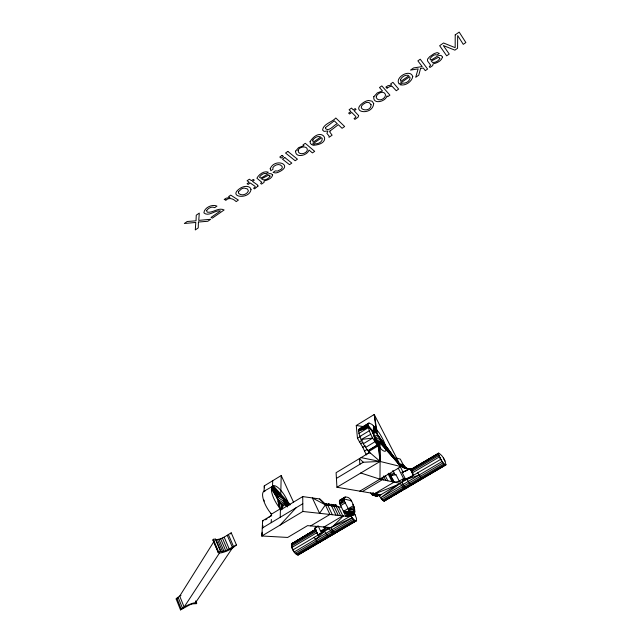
<?xml version="1.0" encoding="UTF-8"?>
<svg xmlns="http://www.w3.org/2000/svg" width="642" height="642" viewBox="0 0 642 642"><rect width="100%" height="100%" fill="white"/><g stroke="black" fill="none" stroke-linecap="round" stroke-linejoin="round"><path stroke-width="0.96" d="M369.656 452.714C364.479 446.447 359.777 439.144 358.541 430.983L368.131 426.713C373.7 430.975 374.222 439.16 380.08 443.02L380.858 442.571C380.337 438.165 377.632 433.743 374.029 431.175L373.235 431.584L373.219 432.371L375.594 442.45M374.085 426.344L374.029 431.175L372.4 432.235M354.143 512.798L356.47 518.271L356.35 520.871L354.224 520.084L352.273 517.813L330.879 527.58L307.566 525.629L287.68 537.442L261.872 535.99L262.273 528.053L280.225 517.283L280.426 508.737L271.534 514.082L269.8 512.051A15.713 5.666 60.1 0 1 263.702 491.419L273.829 485.609A15.753 5.537 60 0 1 280.177 489.613L282.536 492.438A15.753 5.537 60 0 1 288.29 502.846L289.069 505.358C282.592 499.805 278.877 491.973 272.746 485.978M280.763 494.292L281.204 475.537L264.279 485.882L264.006 491.764M272.513 486.572L272.722 480.722M271.221 522.668L271.333 519.474M373.516 431.175L373.732 426.007M262.273 528.053L262.618 520.782L271.478 515.446L268.549 517.629M373.572 425.847L373.235 431.584L367.898 425.229L358.541 430.983L358.814 429.378L359.689 428.687L368.981 423.014L372.183 424.522L378.989 432.604A16.331 4.093 58.9 0 1 384.654 443.277L386.123 448.798L385.954 450.475A16.331 4.093 58.9 0 1 382.006 449.898C375.233 442.9 368.275 433.743 368.139 423.68L368.981 423.014M370.651 492.904L372.817 495.303L377.279 496.106L374.567 495.504L374.671 493.706M335.06 532.186L334.659 533.638L297.864 555.033C293.843 553.316 291.235 548.236 291.484 543.951L315.31 529.498M344.096 497.959L340.035 499.998L339.329 501.683L340.003 504.235L345.781 516.208C354.272 511.995 343.261 504.01 344.096 497.959L344.61 497.269C350.676 495.568 352.747 503.625 354.352 507.934L354.199 508.833L348.462 509.483M262.249 532.202L261.872 535.99L302.855 511.473L349.441 516.609M262.626 528.422L262.915 525.581M276.991 498.288L280.731 495.592L272.441 486.082L271.606 487.471L271.381 489.694A15.753 5.537 60 0 0 278.692 506.682L281.357 509.772L282.512 505.053L279.543 502.092L271.478 488.795M395.817 474.414L395.079 474.855L395.817 474.414L399.292 481.171L398.538 481.628C403.168 480.834 403.112 486.564 406.667 487.88L407.132 487.8M280.923 509.323L281.565 504.379M298.971 553.348L298.466 554.848L297.864 555.033M262.297 533.165L261.872 535.99L262.249 534.048M279.607 502.566L283.443 499.821L284.406 502.694L284.374 504.716L283.331 505.334L282.512 505.053M279.166 507.236L276.75 495.054L277.328 493.714L278.788 493.915L276.293 495.319M374.021 493.682L373.652 495.472L378.114 495.937M354.111 513.319L354.512 511.843M338.27 515.374L333.752 505.928L334.105 504.724L333.102 504.588L331.392 505.607M236.449 544.938L232.179 548.364A10.208 2.359 -25 0 1 219.484 553.011L218.144 552.305L212.992 540.107L213.248 539.296L215.319 539.095L215.897 539.569L221.049 551.727L225.751 550.836L236.449 544.938L231.24 532.86C226.353 535.444 221.763 539.729 215.897 539.569M196.075 601.257L196.613 603.665L192.785 603.841L189.936 604.74L180.506 609.9L176.133 598.93L179.712 596.081A9.004 1.862 -24.6 0 1 180.988 595.359M218.144 552.305L218.408 551.51L213.248 539.296M281.966 509.291L283.331 505.334M373.419 493.562L372.817 495.303L377.279 496.106M366.357 454.985L362.802 447.313L357.466 438.293L356.262 425.494L374.23 414.491L401.049 466.614L380.112 461.446L369.672 452.433L336.095 472.689L336.938 487.254L377.392 494.147C380.305 495.801 380.891 499.877 384.101 501.161L445.845 464.96C445.54 460.515 442.571 455.282 438.647 453.083L411.699 469.029L411.819 471.485L413.6 475.337L379.27 495.672L375.739 495.11L374.567 495.504M445.845 464.96L445.436 465.017C441.881 462.296 439.393 457.882 438.47 453.525L438.647 453.083M438.558 454.343L411.522 470.329L409.981 468.62L411.963 469.093L438.47 453.525L411.482 469.495L409.917 468.596A21.868 5.032 -27.5 0 1 403.2 471.782L402.911 472.488L401.996 472.271L405.455 479.012L406.908 479.333L419.114 475.024L442.089 461.502L438.895 455.483L411.819 471.485L409.917 468.596L405.254 468.379L400.183 465.41L404.749 466.557L407.59 468.652L403.056 467.528M412.357 484.333L384.101 501.161M406.683 478.507L406.37 479.221L402.903 480.112L406.683 478.507A21.932 4.903 -27.5 0 0 413.424 475.305L440.749 459.327L438.895 455.483M401.884 482.335L403.601 478.603L398.192 468.026M384.598 501.049L384.855 500.535M371.959 494.757L373.235 492.382M356.647 520.341L298.466 554.848M316.081 526.432L314.773 528.398L318.079 535.051L350.989 515.695L353.389 514.98L354.432 513.335L354.801 511.088L354.777 511.602L353.06 510.687M322.541 540.331L319.644 542.378L318.296 542.313L316.41 540.716L314.147 537.37L292.904 549.929L291.468 546.077L316.578 531.207M214.348 540.861L179.712 596.081L184.118 607.075L180.506 609.9M219.484 553.011L184.118 607.075A9.044 1.782 -24.7 0 1 195.553 602.661L196.813 603.071M195.553 602.661L232.179 548.364M352.675 515.55L353.919 514.057M230.342 533.895L231.24 532.86M280.04 525.132L296.179 507.702M332.949 526.352L343.39 515.943M317.854 535.051A21.202 4.478 -25.9 0 0 322.156 531.777L324.05 530.051L325.703 533.454L327.669 535.701L329.322 536.576L330.213 535.861L324.25 539.336M291.468 546.077L294.164 552.008L315.423 539.457L324.427 531.343L320.559 531.062L318.103 525.846M351.005 500.648L343.927 498.946L339.498 502.895L344.096 500.15L340.003 504.235L344.61 501.49M342.611 499.075L345.42 496.908M265.611 519.819L267.08 518.728M404.019 489.276L405.68 488.297L404.998 488.891L403.473 487.864L400.143 483.37L380.586 497.831L419.114 475.024L421.874 478.138L422.524 478.475L423.166 477.913L418.175 480.882M277.97 499.588L281.734 496.86L288.659 504.034M278.106 501.595L282.657 498.304L288.852 504.668M373.219 434.024L375.626 432.339L375.257 427.684M280.145 504.034L284.037 501.322L288.667 505.591M372.336 433.214L374.751 431.568L374.607 426.906M281.244 504.829L284.406 502.694L288.017 505.8M352.458 515.205L353.927 514.226L354.729 512.501L353.397 511.602L348.927 510.51M379.302 442.779L380.858 441.776L401.049 466.614L359.809 491.154M340.035 499.998L344.61 497.269M358.814 429.378L368.139 423.68M358.894 433.406L368.283 427.676L358.541 430.983L367.898 425.269M359.857 436.488L369.278 430.75M357.466 438.293L360.796 436.263M359.303 441.937L362.634 439.914M315.687 529.602L291.484 543.951L315.503 529.514M360.611 443.758L363.115 442.242M363.324 443.758L372.785 438.013L361.141 439.489L370.811 434.281M362.802 447.313L365.306 445.805M364.704 450.949L367.208 449.44M291.484 543.951L315.174 529.602M365.587 447.426L375.056 441.688M379.165 442.795L380.858 441.776L379.141 442.699M377.464 445.05L367.994 450.772L377.408 444.978L376.501 439.433M378.154 445.861L368.685 451.583L370.145 453.284M366.189 454.424L369.535 452.401M280.393 510.045L302.735 496.587L319.732 498.962L324.716 503.48L329.932 514.459L310.68 525.886M336.424 478.394L363.3 462.24L380.112 461.446L380.08 443.02L401.049 466.614L377.592 434.762L374.23 414.491L376.589 433.43M280.225 517.283L302.791 503.729M336.938 487.254L380.112 461.446L379.366 442.635M404.925 471.581L409.917 468.596L412.349 472.881L439.457 456.871M324.403 504.652L326.064 503.657L327.099 503.793L332.299 514.715M326.778 504.957L328.431 503.97L329.458 504.106L330.108 505.463L328.985 505.118L328.431 503.97L330.004 505.254M327.805 505.093L329.458 504.106M362.337 491.587L382.375 479.67L400.143 483.37M389.638 473.523L392.423 474.157L394.188 473.106M340.669 505.591L345.268 502.855M291.348 544.865L316.418 530.011M407.357 487.31L416.514 481.869M276.317 494.589L277.962 493.618L272.296 486.331M374.575 493.666L394.108 482.126A21.932 4.903 -27.5 0 0 398.586 481.38L403.601 478.603L405.455 479.012M291.845 547.49L316.988 532.611L314.773 528.398A21.146 4.598 -25.8 0 0 317.822 526.159M314.147 537.37L318.079 535.051L316.723 532.595L318.079 535.051M295.159 553.252L353.26 519.089M443.076 462.842L381.581 499.139M444.007 463.917L382.544 500.174M444.81 464.664L383.402 500.864M385.682 500.046L391.516 496.619M393.185 495.64L402.349 490.255M425.702 476.42L442.619 466.485M444.312 465.49L446.005 464.495M445.436 465.017L411.683 484.911L409.235 482.824L406.908 479.333L402.903 480.112L406.811 479.317M296.147 554.207L354.224 520.084M297.069 554.816L355.098 520.742M301.379 552.778L314.909 544.809M316.602 543.814L319.989 541.816M355.82 521.007L334.097 533.783C330.237 532.828 330.389 526.448 325.382 528.238L320.559 531.062L329.218 528.551M356.35 520.871L335.702 532.86L333.094 530.982L330.879 527.58M316.129 530.501L314.773 528.398L317.14 527.01M315.423 539.457L352.273 517.813L350.989 515.695L347.402 515.237L343.438 511.329L353.397 505.727M331.007 535.404L336.585 532.154M411.699 469.029L438.47 453.525M282.632 505.687L284.374 504.716L287.423 506.939M276.381 496.394L279.727 494.589L272.665 486.01M176.133 598.93L177.842 598.007M358.541 430.983L368.01 425.959L373.219 432.371M378.002 442.009L380.61 440.661L401.049 466.614L380.594 442.996M277.376 497.333L280.731 495.592M374.037 436.568L377.592 434.762M377.48 440.637L380.112 439.305L401.049 466.614L380.858 442.571M375 438.029L378.555 436.255L401.049 466.614L379.414 437.804L375.875 439.569M411.963 469.093L414.467 467.97M401.996 472.271L403.2 471.782M375.129 493.762L397.976 484.646M339.514 500.696L343.927 498.946M263.702 491.419L265.122 490.953M348.261 509.074L353.943 507.405L353.742 506.048M322.156 531.777L323.801 531.303L324.05 530.051L324.314 531.343M348.325 514.394L353.373 513.552L343.438 511.329L348.325 514.394L353.012 514.443L354.248 513.335L353.501 512.581L349.136 512.34M218.408 551.51L221.049 551.727M345.781 516.208L350.989 515.695M353.397 511.602L343.438 511.329L348.791 513.56L353.373 513.552M340.854 499.628L341.913 499.62M348.63 509.82L354.641 509.523L352.915 504.331M291.869 543.397L293.274 543.461M262.618 520.782L263.389 520.855M341.48 507.268L325.366 504.845L312.333 497.927L319.588 513.319L325.366 504.845L319.732 498.962M335.405 504.893L336.4 505.021L337.21 506.723L335.951 506.024L335.405 504.893L336.938 506.153L335.951 506.024L340.557 515.63M372.488 495.126L376.429 495.704M356.262 425.494L364.142 426.713M379.27 495.672L379.984 495.793M380.867 494.741L377.392 494.147L375.739 495.11L375.474 493.144M361.069 457.626L380.112 461.446L379.952 479.173L382.375 479.67L381.661 478.282L379.952 479.173L360.74 472.985M353.782 510.518L354.841 510.294L354.456 509.202M412.349 472.881L409.917 468.596M404.131 468.018L407.75 468.909M405.254 468.379L408.216 469.077M401.073 466.22L405.624 467.36M402.028 466.927L406.571 468.058M399.388 464.511L403.946 465.667L404.749 466.557M398.674 463.524L403.248 464.696L403.946 465.667M395.713 457.834L400.287 459.086L404.484 467.135M410.134 468.636L411.482 469.495M284.518 503.85L287.423 506.145M327.749 505.158L326.064 503.657L326.714 505.021M328.431 503.97L330.108 505.463M363.3 462.24L359.384 458.637L359.921 464.27M290.385 504.797L273.283 485.793M281.734 496.86L288.715 504.219M272.08 486.684L277.328 493.714M271.847 487.077L276.911 494.204M212.992 540.107L218.505 552.81M271.606 487.471L276.75 495.054M271.55 488.04L276.854 496.21M393.418 480.77L388.707 473.314L390.625 475.329L394.108 482.126L388.707 473.314L393.081 481.909M271.502 488.498L277.216 497.59M417.79 472.865L419.114 475.024M413.6 475.337L412.132 472.833L413.424 475.305M353.894 512.733L355.355 515.357M443.357 458.051L444.994 461.133M392.856 470.49L395.079 474.855M399.509 465.169L403.264 472.584M388.089 473.908L392.045 481.701M385.208 475.586L387.856 480.826M383.515 475.995L385.73 480.377M382.247 477.287L383.579 479.927M392.423 474.157L392.92 475.144L390.625 475.329A21.868 5.032 -27.5 0 0 395.111 474.615M334.105 504.724L334.755 506.065M338.495 506.883L342.82 515.879L324.041 527.002A21.202 4.478 -25.9 0 1 324.772 528.39L323.881 526.986M333.102 504.588L333.752 505.928M332.436 505.76L331.794 504.419L330.782 504.283L335.959 515.125M281.204 475.537L293.53 502.188M263.629 499.604L264.311 501.113M228.335 534.433L233.528 546.519M227.252 535.324L232.436 547.393M224.178 537.177L229.346 549.255M222.397 538.028L227.549 550.114M220.599 538.742L225.751 550.836M218.914 539.272L224.058 551.382M217.461 539.585L222.605 551.711M215.319 539.095L220.479 551.277M195.714 600.912L196.452 602.726M178.067 597.148L182.464 608.135M176.847 598.119L181.237 609.097M350.58 499.388L351.013 501.137M270.94 513.303L271.686 515.831M373.957 434.835L375.771 442.691M374.655 436.351L376.148 443.221M375.522 437.916L376.71 444.007M377.512 440.781L380.112 461.446L378.491 441.873M278.612 500.64L279.487 507.621M264.279 485.882L264.456 487.88M279.543 502.092L279.928 508.143M302.735 496.587L302.855 511.473M455.218 34.861L455.17 47.669L443.55 42.99L439.658 45.702L446.68 55.83L449.248 54.056L443.325 45.542L454.889 50.148L457.569 48.286L457.682 35.551L463.267 44.346L465.867 42.549L459.182 32.1L455.218 34.861M400.536 79.704L400.841 81.374L408.81 75.844L407.822 75.258C404.837 74.897 401.619 76.936 400.536 79.704M373.716 103.547C372.504 116.603 347.9 112.286 364.375 101.958A7.094 3.611 -31.7 0 1 368.644 100.505L372.047 101.171L373.716 103.547M272.673 174.841C272.023 178.604 267.385 180.169 264.103 180.916L264.055 182.368L261.527 184.11L260.62 183.468L261.711 182.176L256.912 178.243C258.71 174.56 264.014 170.467 268.308 172.176L266.213 173.629C263.605 172.778 260.628 175.049 259.512 177.256L260.483 178.035C264.079 177.473 269.311 170.828 272.673 174.841M371.068 104.662C370.988 113.851 354.127 109.333 364.897 103.161A3.932 2.006 -31.7 0 1 367.722 102.383L369.254 102.712L371.068 104.662M376.308 96.34L376.292 97.616C378.242 102.503 386.404 98.571 385.385 94.222C383.37 90.217 377.536 93.122 376.308 96.34M358.637 115.616L358.059 117.213L354.914 119.388L354.087 118.561L355.764 117.325L355.828 116.547L351.752 112.43L349.513 113.979L348.646 113.112L350.885 111.547L349.112 109.758L351.511 108.089L353.277 109.894L355.178 108.57L356.037 109.453L354.135 110.769L358.637 115.616M310.086 141.585L310.367 143.262L311.659 144.691L321.674 137.741L322.308 138.744C322.34 142.091 317.975 144.201 314.989 143.768L312.742 145.325C334.803 144.201 321.514 124.211 310.086 141.585M198.426 222.044L198.226 227.894L195.296 229.932L195.786 222.453L184.35 223.488L187.207 221.498L196.011 220.816L196.259 215.19L199.285 213.088L198.755 220.391L210.68 219.275L207.807 221.265L198.426 222.044M206.612 210.624L207.189 212.149C212.919 213.192 218.336 207.061 224.114 209.974L212.285 218.16L211.041 217.421L220.455 210.897C215.014 209.894 208.61 217.14 203.891 212.863C204.308 207.583 212.245 203.875 216.948 206.106L214.725 207.655C211.82 206.098 208.217 208.112 206.612 210.624M298.065 150.573C298.305 155.364 305.271 154.104 307.101 150.926C308.938 145.373 299.036 146.039 298.065 150.573M270.21 168.718L270.844 170.74L273.035 169.215L272.834 167.747C274.591 164.681 279.776 163.052 282.079 166.398L282.255 167.466A3.419 1.725 -28.1 0 1 281.116 169.247L277.649 171.061L275.266 170.892L273.083 172.409L274.977 172.883A5.69 2.865 -28.1 0 0 278.114 172.337C294.71 165.203 275.025 157.162 270.21 168.718M412.742 76.526C411.843 81.807 405.246 86.164 400.078 84.768L402.438 83.131C405.624 83.765 409.821 81.253 410.086 77.875L409.62 76.727L399.131 84.006C394.284 77.497 410.126 68.373 412.742 76.526M238.383 191.822L238.615 193.33C241.472 196.428 247.05 194.51 248.454 190.915L247.387 188.925L244.321 188.106A3.772 1.894 -26.7 0 0 241.464 188.941L238.383 191.822M251.014 189.51C249.513 200.192 226 197.271 240.71 187.954A6.813 3.411 -26.7 0 1 244.971 186.461C247.25 186.084 250.653 186.814 251.014 189.51M295.569 151.143C295.368 158.606 307.598 155.508 309.003 150.019L312.421 152.916L314.684 151.351L305.271 143.318L303.032 144.875L303.947 145.646L298.594 147.652L295.569 151.143M442.515 57.146C441.335 61.062 436.889 63.173 433.125 63.799L432.692 65.588L429.939 67.474L429.289 66.599L430.613 65.123L427.572 60.998L427.556 59.136L429.626 56.721L434.072 53.647L437.146 52.58L439.272 53.446L436.985 55.035C434.321 53.695 431.239 56.745 429.931 58.863L430.605 59.907C433.807 59.658 440.396 51.938 442.515 57.146M420.55 68.517L418.785 75.154L415.711 77.281L418.127 68.887L410.527 70.082L413.641 67.916L422.211 66.599L417.87 60.87L420.229 59.224L427.604 69.047L425.285 70.652L423.279 68.012L420.55 68.517M270.057 176.085C268.797 178.877 264.095 181.333 261.463 178.861L267.722 175.587L268.902 175.354L270.057 176.085M312.782 140.1L313.111 142.275L320.727 136.987C317.854 135.55 314.363 137.637 312.782 140.1M325.574 127.525L325.502 128.649C329.274 132.132 334.041 124.604 337.315 123.737L334.265 120.824L325.574 127.525M373.805 96.725C372.609 104.935 385.794 101.741 386.974 95.827L387.72 96.669L389.903 95.152L381.838 85.908L379.494 87.545L382.463 90.915L377.344 92.873L373.805 96.725M329.94 131.072L329.836 132.1L332.115 135.173L329.001 137.332L329.073 136.088L326.89 133.359L327.966 130.96L324.05 131.393L322.565 130.053C323.279 123.794 332.203 122.157 335.814 118.008L344.634 126.506L342.074 128.28L338.318 124.692L329.94 131.072M258.012 186.044L254.553 188.892L253.574 188.218L255.155 187.047L255.099 186.357L250.236 182.97L248.117 184.447L247.082 183.732L249.2 182.256L247.09 180.779L249.361 179.198L251.463 180.683L253.269 179.423L254.296 180.153L252.499 181.405L257.41 184.856L258.012 186.044M439.818 58.43C438.582 60.966 435.308 62.868 432.491 62.426L431.28 61.022L437.828 57.595L438.967 57.419L439.818 58.43M225.904 200.079L224.186 199.461L226.241 198.177L229.964 197.431L228.624 196.564L230.727 195.104L238.383 200.087L236.192 201.604C233.487 198.771 229.058 197.11 225.904 200.079M387.278 87.938L386.909 88.243L385.866 87.039L388.065 85.651L391.652 85.081L390.649 83.901L392.936 82.312L398.65 89.094L396.274 90.739L392.166 86.373L390.184 86.413L387.278 87.938M282.111 155.412L279.784 157.033L281.156 158.109L283.475 156.496L282.111 155.412M287.841 151.424L285.546 153.021L295.184 160.749L297.439 159.184L287.841 151.424M284.807 157.547L282.488 159.16L289.518 164.681L291.805 163.092L284.807 157.547"/></g></svg>
